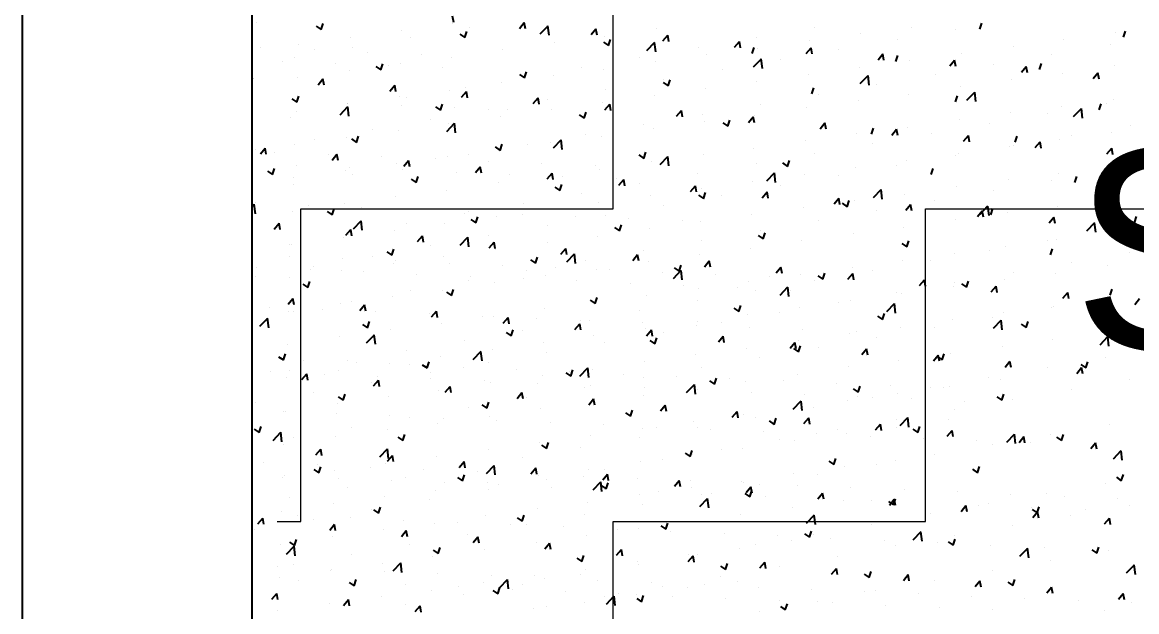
# Model space of a CAD drawing. Header units: millimetres. Extents: x 331487 to 517269, y 198509 to 399936.
# Drawn here: x 414920 to 416035, y 394887 to 395476 of the extents above; entities that cross this region are included whole.
import ezdxf

# ---------------------------------------------------------------- set-up
doc = ezdxf.new("R2010")
doc.units = ezdxf.units.MM
doc.header["$MEASUREMENT"] = 0
for name, color, linetype, lineweight in [('9th_Column', 2, 'Continuous', 25), ('9th_Hatch-4', 252, 'Continuous', 5), ('9th_Text', 7, 'Continuous', 5)]:
    doc.layers.add(name, color=color, linetype=linetype, lineweight=lineweight)
doc.layers.add('COLUMN', color=6, linetype='Continuous')
doc.styles.add('MtXpl_Swis721_Lt_BT', font='swissl.ttf')

msp = doc.modelspace()

# ---------------------------------------------------------------- linework, layer by layer
at = {"layer": '9th_Column'}
for p, q in [((414920.1, 398279), (414920.1, 392419)), ((415150.1, 392649), (415150.1, 398049))]:
    msp.add_line(p, q, dxfattribs=at)
at = {"layer": '9th_Hatch-4', "linetype": 'Continuous'}
for p, q in [((415511.2, 395289.6), (415511.2, 395602.1)), ((415198.7, 395289.6), (415511.2, 395289.6)), ((415198.7, 394977.1), (415198.7, 395289.6)), ((415823.7, 395289.6), (416136.2, 395289.6)), ((415823.7, 394977.1), (415823.7, 395289.6)), ((415175.1, 394977.1), (415198.7, 394977.1)), ((415511.2, 394977.1), (415823.7, 394977.1)), ((415511.2, 394664.6), (415511.2, 394977.1))]:
    msp.add_line(p, q, dxfattribs=at)
at = {"layer": 'COLUMN', "color": 2, "linetype": 'Continuous'}
for p, q in [((415351.7, 395475.8), (415350.5, 395482.1)), ((415154, 395475.8), (415154, 395475.8)), ((415214.1, 395472.3), (415219.1, 395468.9)), ((415219.1, 395468.9), (415221.1, 395474.9)), ((415299.7, 395468.2), (415299.7, 395468.2)), ((415350.2, 395474.6), (415350.2, 395474.6)), ((415367.1, 395470.8), (415367.1, 395470.8)), ((415417.4, 395470), (415422.2, 395475.8)), ((415423.4, 395469.5), (415422.2, 395475.8)), ((415438.2, 395464.5), (415446, 395472.6)), ((415447, 395463.1), (415445.9, 395472.6)), ((415489.1, 395463.8), (415494, 395469.5)), ((415495.1, 395463.2), (415494, 395469.5)), ((415554.7, 395469.8), (415554.7, 395469.8)), ((415712.9, 395471.2), (415712.9, 395471.2)), ((415809.2, 395470.9), (415809.2, 395470.9)), ((415853.5, 395469.3), (415853.5, 395469.3)), ((415878, 395469.1), (415880, 395475.2)), ((415248.4, 395461.2), (415248.4, 395461.2)), ((415308.8, 395460.8), (415308.8, 395460.8)), ((415357.9, 395464.3), (415362.8, 395460.9)), ((415362.8, 395460.9), (415364.9, 395466.9)), ((415502.8, 395462.3), (415502.8, 395462.3)), ((415506.5, 395452.9), (415508.6, 395458.9)), ((415560.9, 395457.5), (415565.7, 395463.2)), ((415566.8, 395457), (415565.7, 395463.2)), ((415632.6, 395451.2), (415637.4, 395457)), ((415638.6, 395450.7), (415637.4, 395457)), ((415654.6, 395461.2), (415654.6, 395461.2)), ((415707.3, 395457.4), (415707.3, 395457.4)), ((415758.7, 395464.5), (415758.7, 395464.5)), ((415795.2, 395459.3), (415795.2, 395459.3)), ((415961.7, 395458.5), (415961.7, 395458.5)), ((416013.7, 395466), (416013.7, 395466)), ((416021.7, 395461.1), (416023.7, 395467.2)), ((415158.9, 395450.6), (415158.9, 395450.6)), ((415196.4, 395453.7), (415196.4, 395453.7)), ((415212.3, 395448.4), (415212.3, 395448.4)), ((415250.5, 395450.8), (415250.5, 395450.8)), ((415265.7, 395446.1), (415265.7, 395446.1)), ((415400.9, 395448.8), (415400.9, 395448.8)), ((415452.3, 395455.9), (415452.3, 395455.9)), ((415501.6, 395456.2), (415506.5, 395452.9)), ((415544.9, 395448), (415552.7, 395456.1)), ((415553.7, 395446.5), (415552.6, 395456)), ((415596.3, 395451.2), (415596.3, 395451.2)), ((415650.3, 395444.9), (415652.3, 395450.9)), ((415655.4, 395449.9), (415655.4, 395449.9)), ((415704.3, 395444.9), (415709.1, 395450.7)), ((415710.3, 395444.4), (415709.1, 395450.7)), ((415736.9, 395449.3), (415736.9, 395449.3)), ((415911.2, 395452.1), (415911.2, 395452.1)), ((416008.3, 395454.3), (416008.3, 395454.3)), ((415180, 395437.2), (415180, 395437.2)), ((415192.2, 395440.8), (415192.2, 395440.8)), ((415233.4, 395434.9), (415233.4, 395434.9)), ((415278.8, 395428.6), (415280.8, 395434.7)), ((415298.5, 395434.9), (415298.5, 395434.9)), ((415319.1, 395443.9), (415319.1, 395443.9)), ((415349, 395441.3), (415349, 395441.3)), ((415537.9, 395441.2), (415537.9, 395441.2)), ((415553.5, 395436.5), (415553.5, 395436.5)), ((415604.9, 395443.5), (415604.9, 395443.5)), ((415651.6, 395431.4), (415659.4, 395439.5)), ((415660.4, 395430), (415659.3, 395439.5)), ((415678.5, 395439.3), (415678.5, 395439.3)), ((415776.1, 395438.7), (415780.9, 395444.4)), ((415782, 395438.1), (415780.9, 395444.4)), ((415794, 395436.9), (415796, 395442.9)), ((415808, 395437.6), (415808, 395437.6)), ((415847.8, 395432.4), (415852.6, 395438.1)), ((415853.8, 395431.9), (415852.6, 395438.1)), ((415859.9, 395445.1), (415859.9, 395445.1)), ((415891.7, 395434.3), (415891.7, 395434.3)), ((415937.7, 395428.9), (415939.7, 395434.9)), ((415950, 395444.3), (415950, 395444.3)), ((415247.1, 395427.9), (415247.1, 395427.9)), ((415273.8, 395432), (415278.8, 395428.6)), ((415286.8, 395432.7), (415286.8, 395432.7)), ((415340.2, 395430.4), (415340.2, 395430.4)), ((415417.5, 395424), (415422.5, 395420.6)), ((415422.5, 395420.6), (415424.5, 395426.7)), ((415479.6, 395431.2), (415479.6, 395431.2)), ((415501.6, 395429), (415501.6, 395429)), ((415620.2, 395429.2), (415620.2, 395429.2)), ((415706.1, 395424.1), (415706.1, 395424.1)), ((415757.4, 395431.2), (415757.4, 395431.2)), ((415833.4, 395424.3), (415833.4, 395424.3)), ((415919.5, 395426.1), (415924.3, 395431.9)), ((415925.5, 395425.6), (415924.3, 395431.9)), ((415960.5, 395425.2), (415960.5, 395425.2)), ((415991.2, 395419.8), (415996, 395425.6)), ((415997.2, 395419.3), (415996, 395425.6)), ((416012.5, 395432.7), (416012.5, 395432.7)), ((415150.4, 395419.4), (415150.1, 395420.7)), ((415195.2, 395420.4), (415195.2, 395420.4)), ((415216.1, 395413.6), (415220.9, 395419.4)), ((415222.1, 395413.1), (415220.9, 395419.4)), ((415287.8, 395407.4), (415292.7, 395413.1)), ((415293.8, 395406.8), (415292.7, 395413.1)), ((415399.7, 395415.5), (415399.7, 395415.5)), ((415421.3, 395421.2), (415421.3, 395421.2)), ((415451.1, 395422.6), (415451.1, 395422.6)), ((415561.3, 395416), (415566.2, 395412.6)), ((415561.9, 395419.2), (415561.9, 395419.2)), ((415566.2, 395412.6), (415568.3, 395418.7)), ((415654.2, 395416.6), (415654.2, 395416.6)), ((415758.4, 395414.9), (415766.2, 395423)), ((415767.2, 395413.4), (415766.1, 395422.9)), ((415775, 395414.3), (415775, 395414.3)), ((415910, 395418.8), (415910, 395418.8)), ((415194.8, 395396.4), (415196.8, 395402.4)), ((415297.3, 395401.6), (415297.3, 395401.6)), ((415304.7, 395401.1), (415304.7, 395401.1)), ((415347.8, 395408), (415347.8, 395408)), ((415359.6, 395401.1), (415364.4, 395406.8)), ((415363, 395411.2), (415363, 395411.2)), ((415365.5, 395400.6), (415364.4, 395406.8)), ((415503.6, 395409.2), (415503.6, 395409.2)), ((415552.3, 395403.2), (415552.3, 395403.2)), ((415603.6, 395410.2), (415603.6, 395410.2)), ((415709.9, 395404.6), (415712, 395410.7)), ((415716.7, 395404.3), (415716.7, 395404.3)), ((415806.7, 395404.3), (415806.7, 395404.3)), ((415853.7, 395396.6), (415855.7, 395402.7)), ((415858.7, 395411.8), (415858.7, 395411.8)), ((415865.1, 395398.3), (415872.9, 395406.4)), ((415873.9, 395396.9), (415872.8, 395406.3)), ((415189.8, 395399.7), (415194.8, 395396.4)), ((415192.4, 395397.5), (415192.4, 395397.5)), ((415238, 395383.7), (415245.8, 395391.8)), ((415246.8, 395382.2), (415245.7, 395391.7)), ((415245.8, 395395.3), (415245.8, 395395.3)), ((415245.9, 395394.6), (415245.9, 395394.6)), ((415246.3, 395391.1), (415246.3, 395391.1)), ((415299.2, 395393), (415299.2, 395393)), ((415333.5, 395391.7), (415338.5, 395388.4)), ((415338.5, 395388.4), (415340.5, 395394.4)), ((415352.6, 395390.8), (415352.6, 395390.8)), ((415431.3, 395394.8), (415436.1, 395400.6)), ((415437.3, 395394.3), (415436.1, 395400.6)), ((415445.3, 395399.2), (415445.3, 395399.2)), ((415500.4, 395395.7), (415500.4, 395395.7)), ((415503, 395388.5), (415507.8, 395394.3)), ((415509, 395388), (415507.8, 395394.3)), ((415658.4, 395394.2), (415658.4, 395394.2)), ((415704.9, 395390.8), (415704.9, 395390.8)), ((415756.2, 395397.9), (415756.2, 395397.9)), ((415959.3, 395391.9), (415959.3, 395391.9)), ((415971.8, 395381.8), (415979.6, 395389.9)), ((415980.6, 395380.3), (415979.5, 395389.8)), ((415997.4, 395388.6), (415999.4, 395394.6)), ((416004.2, 395394.6), (416004.2, 395394.6)), ((416011.3, 395399.4), (416011.3, 395399.4)), ((415188, 395381.1), (415188, 395381.1)), ((415194, 395387.1), (415194, 395387.1)), ((415328.6, 395379.2), (415328.6, 395379.2)), ((415386.9, 395389.2), (415386.9, 395389.2)), ((415398.5, 395382.3), (415398.5, 395382.3)), ((415405.9, 395388.5), (415405.9, 395388.5)), ((415449.9, 395389.3), (415449.9, 395389.3)), ((415477.2, 395383.7), (415482.2, 395380.4)), ((415482.2, 395380.4), (415484.2, 395386.4)), ((415574.7, 395382.3), (415579.6, 395388)), ((415580.7, 395381.7), (415579.6, 395388)), ((415600.1, 395384.2), (415600.1, 395384.2)), ((415646.5, 395376), (415651.3, 395381.7)), ((415652.4, 395375.5), (415651.3, 395381.7)), ((415652.9, 395383.3), (415652.9, 395383.3)), ((415908.8, 395385.5), (415908.8, 395385.5)), ((415945.9, 395384.6), (415945.9, 395384.6)), ((415270.3, 395369.2), (415270.3, 395369.2)), ((415296.1, 395368.4), (415296.1, 395368.4)), ((415344.7, 395367.1), (415352.5, 395375.2)), ((415346.6, 395374.8), (415346.6, 395374.8)), ((415353.5, 395365.6), (415352.4, 395375.1)), ((415541.8, 395374.2), (415541.8, 395374.2)), ((415551.1, 395369.9), (415551.1, 395369.9)), ((415602.4, 395376.9), (415602.4, 395376.9)), ((415621, 395375.7), (415625.9, 395372.4)), ((415625.9, 395372.4), (415627.9, 395378.4)), ((415718.2, 395369.7), (415723, 395375.5)), ((415724.2, 395369.2), (415723, 395375.5)), ((415769.6, 395364.4), (415771.7, 395370.4)), ((415789.9, 395363.4), (415794.7, 395369.2)), ((415795.9, 395362.9), (415794.7, 395369.2)), ((415805.5, 395371), (415805.5, 395371)), ((415857.5, 395378.5), (415857.5, 395378.5)), ((415887.6, 395374.6), (415887.6, 395374.6)), ((416028.2, 395372.7), (416028.2, 395372.7)), ((415212, 395359.2), (415212, 395359.2)), ((415244.7, 395361.3), (415244.7, 395361.3)), ((415249.5, 395359.5), (415254.5, 395356.1)), ((415254.5, 395356.1), (415256.5, 395362.2)), ((415451.5, 395350.6), (415459.2, 395358.7)), ((415460.3, 395349.1), (415459.2, 395358.6)), ((415483.5, 395364.2), (415483.5, 395364.2)), ((415499.1, 395362.4), (415499.1, 395362.4)), ((415703.7, 395357.6), (415703.7, 395357.6)), ((415755, 395364.6), (415755, 395364.6)), ((415829.2, 395364.6), (415829.2, 395364.6)), ((415861.7, 395357.2), (415866.5, 395362.9)), ((415867.6, 395356.6), (415866.5, 395362.9)), ((415913.3, 395356.3), (415915.4, 395362.4)), ((415933.4, 395350.9), (415938.2, 395356.6)), ((415939.4, 395350.4), (415938.2, 395356.6)), ((415958.1, 395358.6), (415958.1, 395358.6)), ((415969.8, 395362.7), (415969.8, 395362.7)), ((416010, 395366.1), (416010, 395366.1)), ((415153.7, 395349.2), (415153.7, 395349.2)), ((415158.3, 395344.7), (415163.1, 395350.4)), ((415164.2, 395344.2), (415163.1, 395350.4)), ((415172.9, 395346.4), (415172.9, 395346.4)), ((415192.8, 395353.8), (415192.8, 395353.8)), ((415393.2, 395351.5), (415398.2, 395348.1)), ((415397.3, 395349), (415397.3, 395349)), ((415398.2, 395348.1), (415400.2, 395354.2)), ((415425.1, 395354.2), (415425.1, 395354.2)), ((415448.6, 395356), (415448.6, 395356)), ((415541.9, 395340.1), (415543.9, 395346.2)), ((415651.7, 395350.1), (415651.7, 395350.1)), ((415770.9, 395354.6), (415770.9, 395354.6)), ((415856.2, 395345.2), (415856.2, 395345.2)), ((415907.6, 395352.2), (415907.6, 395352.2)), ((415911.5, 395352.7), (415911.5, 395352.7)), ((416005.1, 395344.6), (416009.9, 395350.4)), ((416011.1, 395344.1), (416009.9, 395350.4)), ((415226.3, 395344.2), (415226.3, 395344.2)), ((415230, 395338.4), (415234.8, 395344.2)), ((415236, 395337.9), (415234.8, 395344.2)), ((415279.7, 395341.9), (415279.7, 395341.9)), ((415294.8, 395335.1), (415294.8, 395335.1)), ((415301.7, 395332.2), (415306.5, 395337.9)), ((415307.7, 395331.6), (415306.5, 395337.9)), ((415308.5, 395334.2), (415308.5, 395334.2)), ((415333.1, 395339.7), (415333.1, 395339.7)), ((415345.4, 395341.5), (415345.4, 395341.5)), ((415366.8, 395344.2), (415366.8, 395344.2)), ((415386.5, 395337.4), (415386.5, 395337.4)), ((415439.8, 395335.2), (415439.8, 395335.2)), ((415536.9, 395343.5), (415541.9, 395340.1)), ((415549.9, 395336.6), (415549.9, 395336.6)), ((415558.2, 395334), (415566, 395342.1)), ((415567, 395332.5), (415565.9, 395342)), ((415601.2, 395343.7), (415601.2, 395343.7)), ((415654.3, 395334.6), (415654.3, 395334.6)), ((415680.6, 395335.5), (415685.6, 395332.1)), ((415685.6, 395332.1), (415687.6, 395338.1)), ((415712.6, 395344.6), (415712.6, 395344.6)), ((415804.3, 395337.7), (415804.3, 395337.7)), ((415853.2, 395342.7), (415853.2, 395342.7)), ((415165.5, 395327.2), (415170.5, 395323.9)), ((415170.4, 395323.9), (415172.5, 395329.9)), ((415194, 395333), (415194, 395333)), ((415243.5, 395328), (415243.5, 395328)), ((415247.4, 395330.8), (415247.4, 395330.8)), ((415250.2, 395324.2), (415250.2, 395324.2)), ((415300.8, 395328.5), (415300.8, 395328.5)), ((415354.2, 395326.3), (415354.2, 395326.3)), ((415373.4, 395325.9), (415378.3, 395331.6)), ((415379.4, 395325.3), (415378.3, 395331.6)), ((415407.6, 395324), (415407.6, 395324)), ((415445.2, 395319.6), (415450, 395325.3)), ((415451.1, 395319.1), (415450, 395325.3)), ((415493.2, 395332.9), (415493.2, 395332.9)), ((415497.9, 395329.1), (415497.9, 395329.1)), ((415596, 395324.6), (415596, 395324.6)), ((415664.9, 395317.5), (415672.7, 395325.6)), ((415673.7, 395316), (415672.6, 395325.5)), ((415702.4, 395324.3), (415702.4, 395324.3)), ((415753.8, 395331.3), (415753.8, 395331.3)), ((415794.9, 395332.6), (415794.9, 395332.6)), ((415829.3, 395324.1), (415831.4, 395330.1)), ((415956.9, 395325.4), (415956.9, 395325.4)), ((416008, 395327.7), (416008, 395327.7)), ((416008.8, 395332.9), (416008.8, 395332.9)), ((415191.6, 395320.5), (415191.6, 395320.5)), ((415191.9, 395314.2), (415191.9, 395314.2)), ((415309.2, 395319.2), (415314.2, 395315.9)), ((415314.2, 395315.9), (415316.2, 395321.9)), ((415396.1, 395315.7), (415396.1, 395315.7)), ((415447.4, 395322.7), (415447.4, 395322.7)), ((415457.9, 395307.9), (415459.9, 395313.9)), ((415460.9, 395321.7), (415460.9, 395321.7)), ((415514.3, 395319.5), (415514.3, 395319.5)), ((415516.9, 395313.3), (415521.7, 395319.1)), ((415522.9, 395312.8), (415521.7, 395319.1)), ((415537.6, 395314.6), (415537.6, 395314.6)), ((415588.6, 395307.1), (415593.4, 395312.8)), ((415594.6, 395306.5), (415593.4, 395312.8)), ((415650.5, 395316.8), (415650.5, 395316.8)), ((415678.2, 395312.6), (415678.2, 395312.6)), ((415736.6, 395322.6), (415736.6, 395322.6)), ((415855, 395311.9), (415855, 395311.9)), ((415906.4, 395319), (415906.4, 395319)), ((415949.7, 395317.7), (415949.7, 395317.7)), ((415973, 395316.1), (415975.1, 395322.1)), ((415293.6, 395301.8), (415293.6, 395301.8)), ((415344.1, 395308.2), (415344.1, 395308.2)), ((415452.9, 395311.2), (415457.9, 395307.9)), ((415479.3, 395304.5), (415479.3, 395304.5)), ((415548.7, 395303.3), (415548.7, 395303.3)), ((415596.6, 395303.2), (415601.6, 395299.9)), ((415600, 395310.4), (415600, 395310.4)), ((415601.6, 395299.8), (415603.6, 395305.9)), ((415619.9, 395302.6), (415619.9, 395302.6)), ((415660.3, 395300.8), (415665.2, 395306.5)), ((415666.3, 395300.2), (415665.2, 395306.5)), ((415771.6, 395300.9), (415779.4, 395309)), ((415780.4, 395299.4), (415779.3, 395308.9)), ((415803.1, 395304.4), (415803.1, 395304.4)), ((415891.4, 395307.7), (415891.4, 395307.7)), ((415150.1, 395292.1), (415152.3, 395294.4)), ((415153.3, 395284.8), (415152.2, 395294.3)), ((415153, 395295.6), (415153, 395295.6)), ((415206.4, 395293.4), (415206.4, 395293.4)), ((415230.1, 395283.6), (415232.2, 395289.7)), ((415242.3, 395294.7), (415242.3, 395294.7)), ((415259.8, 395291.1), (415259.8, 395291.1)), ((415421, 395294.5), (415421, 395294.5)), ((415446.2, 395289.4), (415446.2, 395289.4)), ((415496.7, 395295.8), (415496.7, 395295.8)), ((415561.6, 395292.6), (415561.6, 395292.6)), ((415701.2, 395291), (415701.2, 395291)), ((415732.1, 395294.5), (415736.9, 395300.2)), ((415738, 395294), (415736.9, 395300.2)), ((415740.3, 395295.2), (415745.3, 395291.8)), ((415745.3, 395291.8), (415747.3, 395297.9)), ((415752.6, 395298), (415752.6, 395298)), ((415803.8, 395288.2), (415808.6, 395294)), ((415809.8, 395287.7), (415808.6, 395294)), ((415833.1, 395297.6), (415833.1, 395297.6)), ((415878.3, 395284.4), (415886.1, 395292.5)), ((415887.2, 395282.9), (415886.1, 395292.4)), ((415889, 395283.8), (415891, 395289.9)), ((415955.7, 395292.1), (415955.7, 395292.1)), ((416007.6, 395299.6), (416007.6, 395299.6)), ((415190.3, 395287.2), (415190.3, 395287.2)), ((415225.2, 395287), (415230.1, 395283.6)), ((415313.2, 395288.9), (415313.2, 395288.9)), ((415362.7, 395284.5), (415362.7, 395284.5)), ((415366.6, 395286.6), (415366.6, 395286.6)), ((415368.9, 395279), (415373.9, 395275.6)), ((415373.9, 395275.6), (415375.9, 395281.6)), ((415394.9, 395282.4), (415394.9, 395282.4)), ((415420, 395284.3), (415420, 395284.3)), ((415473.3, 395282.1), (415473.3, 395282.1)), ((415503.3, 395282.6), (415503.3, 395282.6)), ((415526.7, 395279.8), (415526.7, 395279.8)), ((415649.3, 395283.5), (415649.3, 395283.5)), ((415774.7, 395287.6), (415774.7, 395287.6)), ((415853.8, 395278.6), (415853.8, 395278.6)), ((415875.5, 395281.9), (415880.3, 395287.7)), ((415881.5, 395281.4), (415880.3, 395287.7)), ((415905.2, 395285.7), (415905.2, 395285.7)), ((415947.3, 395275.7), (415952.1, 395281.4)), ((415953.2, 395275.1), (415952.1, 395281.4)), ((416032.7, 395275.8), (416034.8, 395281.9)), ((415172.1, 395269.5), (415177, 395275.2)), ((415178.1, 395269), (415177, 395275.2)), ((415243.9, 395263.2), (415248.7, 395269)), ((415249.8, 395262.7), (415248.7, 395268.9)), ((415251.3, 395269.7), (415259.1, 395277.8)), ((415260.1, 395268.2), (415259, 395277.7)), ((415292.4, 395268.5), (415292.4, 395268.5)), ((415304.4, 395274.5), (415304.4, 395274.5)), ((415342.9, 395274.9), (415342.9, 395274.9)), ((415445, 395272.6), (415445, 395272.6)), ((415512.6, 395271), (415517.6, 395267.6)), ((415517.6, 395267.6), (415519.6, 395273.6)), ((415547.4, 395270), (415547.4, 395270)), ((415580.1, 395277.6), (415580.1, 395277.6)), ((415598.8, 395277.1), (415598.8, 395277.1)), ((415658.1, 395267.6), (415658.1, 395267.6)), ((415716.4, 395277.6), (415716.4, 395277.6)), ((415801.9, 395271.1), (415801.9, 395271.1)), ((415985.1, 395267.8), (415992.9, 395275.9)), ((415993.9, 395266.3), (415992.8, 395275.8)), ((416003.9, 395268), (416003.9, 395268)), ((416019, 395269.4), (416023.8, 395275.1)), ((416025, 395268.9), (416023.8, 395275.1)), ((415241.1, 395261.4), (415241.1, 395261.4)), ((415246, 395264.5), (415246, 395264.5)), ((415315.6, 395256.9), (415320.4, 395262.7)), ((415321.6, 395256.4), (415320.4, 395262.7)), ((415358, 395253.2), (415365.8, 395261.3)), ((415366.8, 395251.7), (415365.7, 395261.2)), ((415386.6, 395262.6), (415386.6, 395262.6)), ((415387.3, 395250.7), (415392.1, 395256.4)), ((415393.3, 395250.1), (415392.1, 395256.4)), ((415445, 395256.1), (415445, 395256.1)), ((415495.5, 395262.5), (415495.5, 395262.5)), ((415599.8, 395257.6), (415599.8, 395257.6)), ((415656.3, 395262.9), (415661.3, 395259.6)), ((415661.3, 395259.6), (415663.3, 395265.6)), ((415700, 395257.7), (415700, 395257.7)), ((415751.4, 395264.7), (415751.4, 395264.7)), ((415805, 395251.6), (415807, 395257.6)), ((415945.6, 395258), (415945.6, 395258)), ((415954.4, 395258.8), (415954.4, 395258.8)), ((416006.4, 395266.3), (416006.4, 395266.3)), ((415187.7, 395254.5), (415187.7, 395254.5)), ((415189.1, 395253.9), (415189.1, 395253.9)), ((415284.9, 395246.7), (415289.8, 395243.4)), ((415289.8, 395243.4), (415291.9, 395249.4)), ((415328.3, 395252.6), (415328.3, 395252.6)), ((415393.6, 395249.1), (415393.6, 395249.1)), ((415459, 395244.4), (415463.9, 395250.1)), ((415465, 395243.9), (415463.9, 395250.1)), ((415541.5, 395247.6), (415541.5, 395247.6)), ((415648.1, 395250.2), (415648.1, 395250.2)), ((415800, 395254.9), (415805, 395251.6)), ((415852.6, 395245.3), (415852.6, 395245.3)), ((415887.3, 395248), (415887.3, 395248)), ((415903.9, 395252.4), (415903.9, 395252.4)), ((415948.7, 395243.6), (415950.7, 395249.6)), ((416027.9, 395246.1), (416027.9, 395246.1)), ((415187, 395242.3), (415187, 395242.3)), ((415240.3, 395240), (415240.3, 395240)), ((415270, 395242.5), (415270, 395242.5)), ((415291.2, 395235.2), (415291.2, 395235.2)), ((415293.7, 395237.8), (415293.7, 395237.8)), ((415341.7, 395241.6), (415341.7, 395241.6)), ((415347.1, 395235.5), (415347.1, 395235.5)), ((415428.6, 395238.7), (415433.5, 395235.3)), ((415433.5, 395235.3), (415435.6, 395241.4)), ((415464.7, 395236.6), (415472.5, 395244.7)), ((415473.5, 395235.1), (415472.4, 395244.6)), ((415483.2, 395237.6), (415483.2, 395237.6)), ((415530.8, 395238.1), (415535.6, 395243.9)), ((415536.7, 395237.6), (415535.6, 395243.8)), ((415546.2, 395236.7), (415546.2, 395236.7)), ((415597.6, 395243.8), (415597.6, 395243.8)), ((415602.5, 395231.8), (415607.3, 395237.6)), ((415608.5, 395231.3), (415607.3, 395237.6)), ((415800.7, 395237.8), (415800.7, 395237.8)), ((415828.9, 395238), (415828.9, 395238)), ((415969.5, 395236), (415969.5, 395236)), ((415153.4, 395222.5), (415153.4, 395222.5)), ((415154.7, 395231.1), (415154.7, 395231.1)), ((415208, 395228.8), (415208, 395228.8)), ((415211.7, 395232.5), (415211.7, 395232.5)), ((415239.9, 395228.2), (415239.9, 395228.2)), ((415261.4, 395226.6), (415261.4, 395226.6)), ((415314.8, 395224.3), (415314.8, 395224.3)), ((415400.5, 395233.2), (415400.5, 395233.2)), ((415424.8, 395227.6), (415424.8, 395227.6)), ((415443.8, 395222.8), (415443.8, 395222.8)), ((415453.9, 395231), (415453.9, 395231)), ((415494.3, 395229.2), (415494.3, 395229.2)), ((415507.2, 395228.7), (415507.2, 395228.7)), ((415560.6, 395226.5), (415560.6, 395226.5)), ((415571.4, 395220), (415579.2, 395228.2)), ((415572.3, 395230.7), (415577.3, 395227.3)), ((415577.3, 395227.3), (415579.3, 395233.4)), ((415580.2, 395218.6), (415579.1, 395228.1)), ((415614, 395224.2), (415614, 395224.2)), ((415674.2, 395225.6), (415679, 395231.3)), ((415680.2, 395225), (415679, 395231.3)), ((415698.8, 395224.4), (415698.8, 395224.4)), ((415716, 395222.7), (415721, 395219.3)), ((415721, 395219.3), (415723, 395225.4)), ((415746, 395219.3), (415750.8, 395225)), ((415750.1, 395231.4), (415750.1, 395231.4)), ((415751.9, 395218.8), (415750.8, 395225)), ((415770.6, 395228), (415770.6, 395228)), ((415911.2, 395226), (415911.2, 395226)), ((415953.2, 395225.5), (415953.2, 395225.5)), ((416005.2, 395233), (416005.2, 395233)), ((415187.9, 395220.7), (415187.9, 395220.7)), ((415200.8, 395214.5), (415205.8, 395211.1)), ((415205.8, 395211.1), (415207.8, 395217.1)), ((415366.5, 395217.6), (415366.5, 395217.6)), ((415368.2, 395222.1), (415368.2, 395222.1)), ((415392.4, 395215.8), (415392.4, 395215.8)), ((415421.6, 395219.8), (415421.6, 395219.8)), ((415474.9, 395217.6), (415474.9, 395217.6)), ((415528.3, 395215.3), (415528.3, 395215.3)), ((415581.7, 395213), (415581.7, 395213)), ((415646.9, 395216.9), (415646.9, 395216.9)), ((415667.4, 395222), (415667.4, 395222)), ((415678.2, 395203.5), (415685.9, 395211.6)), ((415687, 395202), (415685.9, 395211.5)), ((415712.3, 395218), (415712.3, 395218)), ((415817.7, 395213), (415822.5, 395218.8)), ((415823.7, 395212.5), (415822.5, 395218.7)), ((415851.4, 395212), (415851.4, 395212)), ((415852.9, 395216), (415852.9, 395216)), ((415859.7, 395214.7), (415864.7, 395211.3)), ((415864.7, 395211.3), (415866.7, 395217.4)), ((415889.4, 395206.7), (415894.2, 395212.5)), ((415895.4, 395206.2), (415894.2, 395212.5)), ((415902.7, 395219.1), (415902.7, 395219.1)), ((415290, 395201.9), (415290, 395201.9)), ((415308.2, 395207.6), (415308.2, 395207.6)), ((415340.5, 395208.3), (415340.5, 395208.3)), ((415344.6, 395206.4), (415349.5, 395203.1)), ((415349.5, 395203.1), (415351.5, 395209.1)), ((415493.2, 395195.1), (415495.3, 395201.1)), ((415545, 395203.5), (415545, 395203.5)), ((415596.4, 395210.5), (415596.4, 395210.5)), ((415635.1, 395210.8), (415635.1, 395210.8)), ((415654, 395208), (415654, 395208)), ((415688.5, 395208.5), (415688.5, 395208.5)), ((415794.6, 395206), (415794.6, 395206)), ((415799.4, 395204.6), (415799.4, 395204.6)), ((415961.1, 395200.5), (415965.9, 395206.2)), ((415967.1, 395199.9), (415965.9, 395206.2)), ((416007.7, 395201.1), (416007.7, 395201.1)), ((416008.4, 395203.3), (416010.4, 395209.4)), ((415167.1, 395191.4), (415167.1, 395191.4)), ((415186, 395194.3), (415190.8, 395200)), ((415192, 395193.7), (415190.8, 395200)), ((415220.4, 395189.2), (415220.4, 395189.2)), ((415238.6, 395194.9), (415238.6, 395194.9)), ((415249.9, 395197.5), (415249.9, 395197.5)), ((415257.7, 395188), (415262.6, 395193.7)), ((415263.7, 395187.5), (415262.6, 395193.7)), ((415442.6, 395189.6), (415442.6, 395189.6)), ((415488.3, 395198.4), (415493.2, 395195.1)), ((415493.1, 395196), (415493.1, 395196)), ((415595.7, 395197.9), (415595.7, 395197.9)), ((415632, 395190.4), (415637, 395187.1)), ((415636.9, 395187.1), (415639, 395193.1)), ((415697.6, 395191.1), (415697.6, 395191.1)), ((415736.3, 395196), (415736.3, 395196)), ((415748.9, 395198.1), (415748.9, 395198.1)), ((415784.9, 395186.9), (415792.7, 395195.1)), ((415793.7, 395185.5), (415792.6, 395195)), ((415949.4, 395191), (415949.4, 395191)), ((415952, 395192.2), (415952, 395192.2)), ((416004, 395199.7), (416004, 395199.7)), ((416032.9, 395194.2), (416037.7, 395199.9)), ((415157.8, 395172.3), (415165.6, 395180.4)), ((415166.6, 395170.8), (415165.5, 395180.3)), ((415186.7, 395187.4), (415186.7, 395187.4)), ((415191.6, 395187.5), (415191.6, 395187.5)), ((415273.8, 395186.9), (415273.8, 395186.9)), ((415327.2, 395184.7), (415327.2, 395184.7)), ((415329.5, 395181.7), (415334.3, 395187.5)), ((415335.4, 395181.2), (415334.3, 395187.5)), ((415380.6, 395182.4), (415380.6, 395182.4)), ((415391.2, 395182.5), (415391.2, 395182.5)), ((415401.2, 395175.4), (415406, 395181.2)), ((415407.2, 395174.9), (415406, 395181.2)), ((415434, 395180.2), (415434, 395180.2)), ((415479, 395177.9), (415479, 395177.9)), ((415487.4, 395177.9), (415487.4, 395177.9)), ((415537.3, 395187.9), (415537.3, 395187.9)), ((415645.6, 395183.6), (415645.6, 395183.6)), ((415677.9, 395186), (415677.9, 395186)), ((415775.7, 395182.4), (415780.7, 395179.1)), ((415780.7, 395179.1), (415782.7, 395185.1)), ((415850.2, 395178.8), (415850.2, 395178.8)), ((415891.1, 395181), (415891.1, 395181)), ((415891.6, 395170.4), (415899.4, 395178.5)), ((415900.4, 395168.9), (415899.3, 395178.4)), ((415901.5, 395185.8), (415901.5, 395185.8)), ((415260.5, 395174.2), (415265.5, 395170.8)), ((415265.5, 395170.8), (415267.5, 395176.9)), ((415288.8, 395168.6), (415288.8, 395168.6)), ((415339.3, 395175), (415339.3, 395175)), ((415409.2, 395162.8), (415411.2, 395168.9)), ((415420.7, 395167.9), (415420.7, 395167.9)), ((415472.9, 395169.2), (415477.7, 395174.9)), ((415478.9, 395168.6), (415477.7, 395174.9)), ((415540.7, 395175.6), (415540.7, 395175.6)), ((415543.8, 395170.2), (415543.8, 395170.2)), ((415544.6, 395162.9), (415549.5, 395168.6)), ((415550.6, 395162.4), (415549.5, 395168.6)), ((415594.1, 395173.4), (415594.1, 395173.4)), ((415595.1, 395177.2), (415595.1, 395177.2)), ((415619.6, 395176), (415619.6, 395176)), ((415647.5, 395171.1), (415647.5, 395171.1)), ((415700.9, 395168.9), (415700.9, 395168.9)), ((415798.2, 395171.3), (415798.2, 395171.3)), ((415832.8, 395171), (415832.8, 395171)), ((415919.4, 395174.4), (415924.4, 395171.1)), ((415924.4, 395171.1), (415926.4, 395177.1)), ((415237.4, 395161.6), (415237.4, 395161.6)), ((415264.5, 395155.7), (415272.3, 395163.9)), ((415273.3, 395154.3), (415272.2, 395163.8)), ((415362.4, 395157.9), (415362.4, 395157.9)), ((415404.2, 395166.2), (415409.2, 395162.8)), ((415441.3, 395156.3), (415441.3, 395156.3)), ((415491.9, 395162.7), (415491.9, 395162.7)), ((415503, 395156), (415503, 395156)), ((415548, 395158.2), (415552.9, 395154.8)), ((415552.9, 395154.8), (415555, 395160.9)), ((415561.3, 395166), (415561.3, 395166)), ((415616.4, 395156.6), (415621.2, 395162.4)), ((415622.3, 395156.1), (415621.2, 395162.3)), ((415688.1, 395150.3), (415692.9, 395156.1)), ((415694.1, 395149.8), (415692.9, 395156.1)), ((415696.4, 395157.8), (415696.4, 395157.8)), ((415747.7, 395164.9), (415747.7, 395164.9)), ((415754.3, 395166.6), (415754.3, 395166.6)), ((415774.5, 395161), (415774.5, 395161)), ((415950.8, 395158.9), (415950.8, 395158.9)), ((415998.3, 395153.8), (416006.1, 395162)), ((416007.1, 395152.4), (416006, 395161.9)), ((415181.5, 395138.6), (415183.5, 395144.6)), ((415185.5, 395154.1), (415185.5, 395154.1)), ((415304.1, 395147.9), (415304.1, 395147.9)), ((415371.2, 395139.2), (415379, 395147.3)), ((415380.1, 395137.7), (415378.9, 395147.2)), ((415390, 395149.2), (415390, 395149.2)), ((415444.7, 395146), (415444.7, 395146)), ((415644.4, 395150.3), (415644.4, 395150.3)), ((415691.7, 395150.2), (415696.6, 395146.8)), ((415696.6, 395146.8), (415698.7, 395152.9)), ((415716.1, 395151), (415716.1, 395151)), ((415759.8, 395144.1), (415764.6, 395149.8)), ((415765.8, 395143.5), (415764.6, 395149.8)), ((415840.4, 395138.8), (415842.4, 395144.8)), ((415848.9, 395145.5), (415848.9, 395145.5)), ((415900.3, 395152.5), (415900.3, 395152.5)), ((415176.5, 395141.9), (415181.5, 395138.6)), ((415201, 395138.1), (415201, 395138.1)), ((415245.8, 395137.9), (415245.8, 395137.9)), ((415254.3, 395135.8), (415254.3, 395135.8)), ((415287.5, 395135.3), (415287.5, 395135.3)), ((415307.7, 395133.6), (415307.7, 395133.6)), ((415320.2, 395133.9), (415325.2, 395130.6)), ((415325.2, 395130.6), (415327.2, 395136.6)), ((415338.1, 395141.7), (415338.1, 395141.7)), ((415386.4, 395135.9), (415386.4, 395135.9)), ((415542.6, 395136.9), (415542.6, 395136.9)), ((415593.9, 395143.9), (415593.9, 395143.9)), ((415657.8, 395141), (415657.8, 395141)), ((415797, 395138), (415797, 395138)), ((415831.6, 395137.8), (415836.4, 395143.5)), ((415835.4, 395142.2), (415840.4, 395138.8)), ((415837.5, 395137.3), (415836.4, 395143.5)), ((415903.3, 395131.5), (415908.1, 395137.3)), ((415909.3, 395131), (415908.1, 395137.2)), ((415979.1, 395134.1), (415984.1, 395130.8)), ((415984.1, 395130.8), (415986.1, 395136.8)), ((416003.6, 395141.4), (416003.6, 395141.4)), ((415168.7, 395126.9), (415168.7, 395126.9)), ((415187.4, 395127.9), (415187.4, 395127.9)), ((415199.9, 395119), (415204.7, 395124.8)), ((415205.9, 395118.5), (415204.7, 395124.8)), ((415222.1, 395124.6), (415222.1, 395124.6)), ((415236.2, 395128.3), (415236.2, 395128.3)), ((415275.4, 395122.4), (415275.4, 395122.4)), ((415328, 395125.9), (415328, 395125.9)), ((415361.1, 395131.3), (415361.1, 395131.3)), ((415414.5, 395129.1), (415414.5, 395129.1)), ((415440.1, 395123), (415440.1, 395123)), ((415463.9, 395125.9), (415468.9, 395122.6)), ((415467.9, 395126.8), (415467.9, 395126.8)), ((415468.9, 395122.6), (415470.9, 395128.6)), ((415478, 395122.6), (415485.8, 395130.8)), ((415486.8, 395121.2), (415485.7, 395130.7)), ((415490.6, 395129.4), (415490.6, 395129.4)), ((415521.3, 395124.5), (415521.3, 395124.5)), ((415574.6, 395122.3), (415574.6, 395122.3)), ((415599.5, 395131), (415599.5, 395131)), ((415695.2, 395124.5), (415695.2, 395124.5)), ((415746.5, 395131.6), (415746.5, 395131.6)), ((415945.3, 395131.4), (415945.3, 395131.4)), ((415975, 395125.2), (415979.8, 395131)), ((415981, 395124.7), (415979.8, 395131)), ((415184.3, 395120.8), (415184.3, 395120.8)), ((415269.7, 395115.9), (415269.7, 395115.9)), ((415271.6, 395112.8), (415276.4, 395118.5)), ((415277.6, 395112.2), (415276.4, 395118.5)), ((415328.8, 395120.1), (415328.8, 395120.1)), ((415343.3, 395106.5), (415348.2, 395112.2)), ((415349.3, 395106), (415348.2, 395112.2)), ((415382.2, 395117.9), (415382.2, 395117.9)), ((415388.8, 395115.9), (415388.8, 395115.9)), ((415435.6, 395115.6), (415435.6, 395115.6)), ((415489, 395113.4), (415489, 395113.4)), ((415541.2, 395121), (415541.2, 395121)), ((415542.3, 395111.1), (415542.3, 395111.1)), ((415584.7, 395106.1), (415592.5, 395114.2)), ((415593.5, 395104.6), (415592.4, 395114.1)), ((415607.6, 395117.9), (415612.6, 395114.6)), ((415612.6, 395114.6), (415614.6, 395120.6)), ((415628, 395120), (415628, 395120)), ((415643.2, 395117), (415643.2, 395117)), ((415681.4, 395117.8), (415681.4, 395117.8)), ((415734.8, 395115.5), (415734.8, 395115.5)), ((415756.3, 395106.5), (415758.4, 395112.6)), ((415788.2, 395113.3), (415788.2, 395113.3)), ((415828.6, 395111.4), (415828.6, 395111.4)), ((415841.6, 395111), (415841.6, 395111)), ((415847.7, 395112.2), (415847.7, 395112.2)), ((415887, 395121.4), (415887, 395121.4)), ((415899.1, 395119.2), (415899.1, 395119.2)), ((416027.6, 395119.4), (416027.6, 395119.4)), ((415211.4, 395105.9), (415211.4, 395105.9)), ((415236.2, 395101.7), (415241.2, 395098.3)), ((415241.2, 395098.3), (415243.2, 395104.4)), ((415286.3, 395102), (415286.3, 395102)), ((415336.8, 395108.4), (415336.8, 395108.4)), ((415415.1, 395100.2), (415419.9, 395106)), ((415421, 395099.7), (415419.9, 395106)), ((415424.5, 395100.9), (415424.5, 395100.9)), ((415482.9, 395111), (415482.9, 395111)), ((415541.4, 395103.6), (415541.4, 395103.6)), ((415592.7, 395110.6), (415592.7, 395110.6)), ((415595.7, 395108.9), (415595.7, 395108.9)), ((415649.1, 395106.6), (415649.1, 395106.6)), ((415702.5, 395104.3), (415702.5, 395104.3)), ((415751.4, 395109.9), (415756.3, 395106.5)), ((415755.9, 395102.1), (415755.9, 395102.1)), ((415770.3, 395101.3), (415770.3, 395101.3)), ((415795.8, 395104.7), (415795.8, 395104.7)), ((415895.1, 395101.9), (415900, 395098.5)), ((415900, 395098.5), (415902.1, 395104.6)), ((415969.2, 395109.4), (415969.2, 395109.4)), ((415153.1, 395095.9), (415153.1, 395095.9)), ((415235, 395095), (415235, 395095)), ((415366.2, 395090.9), (415366.2, 395090.9)), ((415379.9, 395093.7), (415384.9, 395090.3)), ((415384.9, 395090.3), (415386.9, 395096.4)), ((415438.9, 395089.7), (415438.9, 395089.7)), ((415486.8, 395093.9), (415491.6, 395099.7)), ((415489.4, 395096.1), (415489.4, 395096.1)), ((415492.8, 395093.4), (415491.6, 395099.7)), ((415558.5, 395087.7), (415563.3, 395093.4)), ((415564.5, 395087.1), (415563.3, 395093.4)), ((415691.4, 395089.5), (415699.2, 395097.7)), ((415693.9, 395091.2), (415693.9, 395091.2)), ((415700.2, 395088.1), (415699.1, 395097.6)), ((415712, 395091.3), (415712, 395091.3)), ((415745.3, 395098.3), (415745.3, 395098.3)), ((415809.3, 395099.8), (415809.3, 395099.8)), ((415852.6, 395089.4), (415852.6, 395089.4)), ((415862.6, 395097.6), (415862.6, 395097.6)), ((415910.9, 395099.4), (415910.9, 395099.4)), ((415181.1, 395087.2), (415181.1, 395087.2)), ((415183.1, 395087.5), (415183.1, 395087.5)), ((415234.5, 395085), (415234.5, 395085)), ((415287.8, 395082.7), (415287.8, 395082.7)), ((415307.9, 395080.9), (415307.9, 395080.9)), ((415341.2, 395080.5), (415341.2, 395080.5)), ((415387.6, 395082.6), (415387.6, 395082.6)), ((415394.6, 395078.2), (415394.6, 395078.2)), ((415523.6, 395085.7), (415528.6, 395082.3)), ((415528.6, 395082.3), (415530.6, 395088.3)), ((415630.2, 395081.4), (415635.1, 395087.1)), ((415636.2, 395080.9), (415635.1, 395087.1)), ((415642, 395083.7), (415642, 395083.7)), ((415653.7, 395081.3), (415653.7, 395081.3)), ((415667.3, 395077.7), (415672.3, 395074.3)), ((415672.3, 395074.3), (415674.3, 395080.3)), ((415702, 395075.1), (415706.8, 395080.9)), ((415707.9, 395074.6), (415706.8, 395080.9)), ((415794.3, 395079.4), (415794.3, 395079.4)), ((415798.1, 395073), (415805.9, 395081.1)), ((415806.9, 395071.5), (415805.8, 395081)), ((415846.5, 395078.9), (415846.5, 395078.9)), ((415152.2, 395069.4), (415157.2, 395066.1)), ((415157.1, 395066.1), (415159.2, 395072.1)), ((415171.1, 395058.3), (415178.8, 395066.4)), ((415249.6, 395070.9), (415249.6, 395070.9)), ((415285.1, 395068.7), (415285.1, 395068.7)), ((415335.6, 395075.2), (415335.6, 395075.2)), ((415448, 395076), (415448, 395076)), ((415501.4, 395073.7), (415501.4, 395073.7)), ((415540.1, 395070.3), (415540.1, 395070.3)), ((415554.7, 395071.5), (415554.7, 395071.5)), ((415591.5, 395077.3), (415591.5, 395077.3)), ((415595.4, 395071.3), (415595.4, 395071.3)), ((415608.1, 395069.2), (415608.1, 395069.2)), ((415661.5, 395066.9), (415661.5, 395066.9)), ((415736, 395069.4), (415736, 395069.4)), ((415773.7, 395068.8), (415778.5, 395074.6)), ((415779.7, 395068.3), (415778.5, 395074.6)), ((415794.6, 395071.4), (415794.6, 395071.4)), ((415811.1, 395069.6), (415816, 395066.3)), ((415816, 395066.3), (415818, 395072.3)), ((415845.4, 395062.6), (415850.2, 395068.3)), ((415851.4, 395062), (415850.2, 395068.3)), ((416007.4, 395074.4), (416007.4, 395074.4)), ((415179.9, 395056.9), (415178.8, 395066.4)), ((415191.3, 395060.9), (415191.3, 395060.9)), ((415233.8, 395061.7), (415233.8, 395061.7)), ((415295.9, 395061.4), (415300.9, 395058.1)), ((415300.9, 395058.1), (415302.9, 395064.1)), ((415437.7, 395056.4), (415437.7, 395056.4)), ((415444.6, 395050.1), (415446.6, 395056.1)), ((415488.2, 395062.8), (415488.2, 395062.8)), ((415537.1, 395061.3), (415537.1, 395061.3)), ((415677.6, 395059.4), (415677.6, 395059.4)), ((415692.7, 395058), (415692.7, 395058)), ((415714.9, 395064.7), (415714.9, 395064.7)), ((415744.1, 395065), (415744.1, 395065)), ((415768.3, 395062.4), (415768.3, 395062.4)), ((415821.7, 395060.2), (415821.7, 395060.2)), ((415875, 395057.9), (415875, 395057.9)), ((415904.9, 395056.4), (415912.7, 395064.5)), ((415913.7, 395055), (415912.6, 395064.5)), ((415917.2, 395056.3), (415922, 395062)), ((415923.1, 395055.8), (415922, 395062)), ((415928.4, 395055.7), (415928.4, 395055.7)), ((415949.1, 395064.4), (415949.1, 395064.4)), ((415954.8, 395061.6), (415959.7, 395058.3)), ((415959.7, 395058.3), (415961.8, 395064.3)), ((415988.9, 395050), (415993.7, 395055.8)), ((415994.9, 395049.5), (415993.7, 395055.8)), ((415181.8, 395054.2), (415181.8, 395054.2)), ((415213.8, 395043.8), (415218.6, 395049.6)), ((415219.7, 395043.3), (415218.6, 395049.6)), ((415277.8, 395041.8), (415285.6, 395049.9)), ((415286.6, 395040.3), (415285.5, 395049.8)), ((415386.4, 395049.4), (415386.4, 395049.4)), ((415439.6, 395053.4), (415444.6, 395050.1)), ((415478.7, 395051.3), (415478.7, 395051.3)), ((415583.3, 395045.4), (415588.3, 395042)), ((415588.3, 395042), (415590.3, 395048.1)), ((415619.3, 395049.4), (415619.3, 395049.4)), ((415640.8, 395050.5), (415640.8, 395050.5)), ((415832.5, 395044.4), (415832.5, 395044.4)), ((415890.8, 395054.4), (415890.8, 395054.4)), ((416011.6, 395039.9), (416019.4, 395048)), ((416020.4, 395038.4), (416019.3, 395047.9)), ((415161.6, 395036.1), (415161.6, 395036.1)), ((415215, 395033.9), (415215, 395033.9)), ((415283.9, 395035.5), (415283.9, 395035.5)), ((415285.5, 395037.5), (415290.3, 395043.3)), ((415291.5, 395037), (415290.3, 395043.3)), ((415334.4, 395041.9), (415334.4, 395041.9)), ((415357.2, 395031.3), (415362, 395037)), ((415363.2, 395030.7), (415362, 395037)), ((415384.5, 395025.2), (415392.3, 395033.3)), ((415393.3, 395023.8), (415392.2, 395033.3)), ((415420.4, 395041.3), (415420.4, 395041.3)), ((415538.9, 395037), (415538.9, 395037)), ((415561, 395039.3), (415561, 395039.3)), ((415590.3, 395044.1), (415590.3, 395044.1)), ((415727, 395037.4), (415732, 395034)), ((415732, 395034), (415734, 395040.1)), ((415774.2, 395034.4), (415774.2, 395034.4)), ((415793.4, 395038.1), (415793.4, 395038.1)), ((415182.7, 395022.7), (415182.7, 395022.7)), ((415211.9, 395029.2), (415216.8, 395025.8)), ((415216.8, 395025.8), (415218.9, 395031.8)), ((415232.6, 395028.4), (415232.6, 395028.4)), ((415268.4, 395031.6), (415268.4, 395031.6)), ((415321.7, 395029.4), (415321.7, 395029.4)), ((415360.5, 395017.8), (415362.6, 395023.8)), ((415362.1, 395031.3), (415362.1, 395031.3)), ((415375.1, 395027.1), (415375.1, 395027.1)), ((415428.5, 395024.9), (415428.5, 395024.9)), ((415428.9, 395025), (415433.8, 395030.7)), ((415434.9, 395024.5), (415433.8, 395030.7)), ((415436.5, 395023.1), (415436.5, 395023.1)), ((415481.9, 395022.6), (415481.9, 395022.6)), ((415487, 395029.5), (415487, 395029.5)), ((415500.7, 395018.7), (415505.5, 395024.5)), ((415502.7, 395029.3), (415502.7, 395029.3)), ((415506.6, 395018.2), (415505.5, 395024.5)), ((415691.5, 395024.7), (415691.5, 395024.7)), ((415715.8, 395024.4), (415715.8, 395024.4)), ((415742.8, 395031.7), (415742.8, 395031.7)), ((415870.7, 395029.4), (415875.7, 395026)), ((415875.7, 395026), (415877.7, 395032.1)), ((416019.4, 395018), (416021.5, 395024.1)), ((415180.6, 395020.9), (415180.6, 395020.9)), ((415236.1, 395020.5), (415236.1, 395020.5)), ((415245.5, 395011.2), (415245.5, 395011.2)), ((415289.4, 395018.2), (415289.4, 395018.2)), ((415303.8, 395021.3), (415303.8, 395021.3)), ((415342.8, 395015.9), (415342.8, 395015.9)), ((415355.6, 395021.2), (415360.6, 395017.8)), ((415385.1, 395016.1), (415385.1, 395016.1)), ((415396.2, 395013.7), (415396.2, 395013.7)), ((415444.4, 395019.3), (415444.4, 395019.3)), ((415449.6, 395011.4), (415449.6, 395011.4)), ((415491.2, 395008.7), (415499, 395016.8)), ((415500, 395007.2), (415498.9, 395016.7)), ((415499.3, 395013.1), (415504.3, 395009.8)), ((415504.3, 395009.8), (415506.3, 395015.8)), ((415535.3, 395020.4), (415535.3, 395020.4)), ((415572.4, 395012.4), (415577.2, 395018.2)), ((415578.4, 395011.9), (415577.2, 395018.2)), ((415588.7, 395018.1), (415588.7, 395018.1)), ((415589.1, 395010.8), (415589.1, 395010.8)), ((415639.6, 395017.2), (415639.6, 395017.2)), ((415642, 395015.8), (415642, 395015.8)), ((415644.1, 395006.2), (415648.9, 395011.9)), ((415650.1, 395005.6), (415648.9, 395011.9)), ((415657.5, 395014.4), (415657.5, 395014.4)), ((415695.4, 395013.6), (415695.4, 395013.6)), ((415748.8, 395011.3), (415748.8, 395011.3)), ((416003.3, 395014.8), (416003.3, 395014.8)), ((416014.5, 395021.4), (416019.4, 395018)), ((415187.1, 395001.2), (415187.1, 395001.2)), ((415282.7, 395002.2), (415282.7, 395002.2)), ((415333.2, 395008.6), (415333.2, 395008.6)), ((415386.1, 395009.3), (415386.1, 395009.3)), ((415503, 395009.2), (415503, 395009.2)), ((415537.7, 395003.7), (415537.7, 395003.7)), ((415556.4, 395006.9), (415556.4, 395006.9)), ((415598, 394992.1), (415605.7, 395000.2)), ((415599.2, 395004.3), (415599.2, 395004.3)), ((415606.8, 394990.7), (415605.7, 395000.2)), ((415609.7, 395004.7), (415609.7, 395004.7)), ((415643, 395005.1), (415648, 395001.8)), ((415648, 395001.8), (415650, 395007.8)), ((415663.1, 395002.4), (415663.1, 395002.4)), ((415715.8, 394999.9), (415720.7, 395005.6)), ((415716.5, 395000.2), (415716.5, 395000.2)), ((415721.8, 394999.4), (415720.7, 395005.6)), ((415791.7, 394993.8), (415793.7, 394999.8)), ((415802.2, 395009.1), (415802.2, 395009.1)), ((415855.6, 395006.8), (415855.6, 395006.8)), ((415908.9, 395004.6), (415908.9, 395004.6)), ((415945, 395004.7), (415945, 395004.7)), ((415962.3, 395002.3), (415962.3, 395002.3)), ((416015.7, 395000.1), (416015.7, 395000.1)), ((415231.3, 394995.1), (415231.3, 394995.1)), ((415269.4, 394989.3), (415269.4, 394989.3)), ((415271.6, 394988.9), (415276.5, 394985.5)), ((415276.5, 394985.5), (415278.6, 394991.6)), ((415327.7, 394999.3), (415327.7, 394999.3)), ((415435.3, 394989.8), (415435.3, 394989.8)), ((415485.8, 394996.2), (415485.8, 394996.2)), ((415540.9, 394994.3), (415540.9, 394994.3)), ((415690.3, 394991.4), (415690.3, 394991.4)), ((415741.6, 394998.4), (415741.6, 394998.4)), ((415769.9, 394997.9), (415769.9, 394997.9)), ((415786.7, 394997.1), (415791.7, 394993.8)), ((415787.6, 394993.6), (415792.4, 394999.4)), ((415793.5, 394993.1), (415792.4, 394999.4)), ((415823.3, 394995.6), (415823.3, 394995.6)), ((415859.3, 394987.3), (415864.1, 394993.1)), ((415865.3, 394986.8), (415864.1, 394993.1)), ((415876.7, 394993.4), (415876.7, 394993.4)), ((415886.7, 394994.7), (415886.7, 394994.7)), ((415930, 394991.1), (415930, 394991.1)), ((415930.4, 394989.1), (415935.4, 394985.8)), ((415935.4, 394985.8), (415937.4, 394991.8)), ((415983.4, 394988.9), (415983.4, 394988.9)), ((416027.3, 394992.8), (416027.3, 394992.8)), ((415155.9, 394974.9), (415160.7, 394980.6)), ((415161.9, 394974.4), (415160.7, 394980.6)), ((415179.4, 394987.6), (415179.4, 394987.6)), ((415195.1, 394983.1), (415195.1, 394983.1)), ((415211.1, 394979.3), (415211.1, 394979.3)), ((415248.5, 394980.8), (415248.5, 394980.8)), ((415301.8, 394978.5), (415301.8, 394978.5)), ((415383.9, 394982.8), (415383.9, 394982.8)), ((415415.3, 394980.9), (415420.2, 394977.5)), ((415420.2, 394977.5), (415422.3, 394983.6)), ((415482.6, 394984.3), (415482.6, 394984.3)), ((415587.8, 394977.5), (415587.8, 394977.5)), ((415638.4, 394983.9), (415638.4, 394983.9)), ((415704.7, 394975.6), (415712.5, 394983.7)), ((415713.5, 394974.1), (415712.4, 394983.6)), ((415828.3, 394984.7), (415828.3, 394984.7)), ((415931, 394981.1), (415935.8, 394986.8)), ((415937, 394980.5), (415935.8, 394986.8)), ((415968.9, 394982.8), (415968.9, 394982.8)), ((416002.8, 394974.8), (416007.6, 394980.5)), ((416008.7, 394974.3), (416007.6, 394980.5)), ((415152.8, 394969.3), (415152.8, 394969.3)), ((415227.6, 394968.6), (415232.5, 394974.4)), ((415233.6, 394968.1), (415232.5, 394974.3)), ((415281.5, 394968.9), (415281.5, 394968.9)), ((415299.4, 394962.3), (415304.2, 394968.1)), ((415305.3, 394961.8), (415304.2, 394968.1)), ((415332, 394975.3), (415332, 394975.3)), ((415355.2, 394976.3), (415355.2, 394976.3)), ((415408.6, 394974), (415408.6, 394974)), ((415424.2, 394974.3), (415424.2, 394974.3)), ((415462, 394971.8), (415462, 394971.8)), ((415515.4, 394969.5), (415515.4, 394969.5)), ((415536.5, 394970.4), (415536.5, 394970.4)), ((415559, 394972.9), (415564, 394969.5)), ((415564, 394969.5), (415566, 394975.6)), ((415568.8, 394967.3), (415568.8, 394967.3)), ((415707.7, 394961.5), (415709.7, 394967.6)), ((415770, 394974.7), (415770, 394974.7)), ((415811.4, 394959), (415819.2, 394967.1)), ((415820.2, 394957.5), (415819.1, 394967)), ((415910.6, 394972.8), (415910.6, 394972.8)), ((415187.5, 394956.6), (415192.5, 394953.3)), ((415192.5, 394953.3), (415194.5, 394959.3)), ((415230.1, 394961.8), (415230.1, 394961.8)), ((415365.9, 394964.3), (415365.9, 394964.3)), ((415371.1, 394956.1), (415375.9, 394961.8)), ((415377.1, 394955.5), (415375.9, 394961.8)), ((415434, 394956.5), (415434, 394956.5)), ((415442.8, 394949.8), (415447.6, 394955.5)), ((415448.8, 394949.2), (415447.6, 394955.5)), ((415484.6, 394962.9), (415484.6, 394962.9)), ((415622.1, 394965), (415622.1, 394965)), ((415675.5, 394962.8), (415675.5, 394962.8)), ((415689.1, 394958.1), (415689.1, 394958.1)), ((415702.7, 394964.9), (415707.7, 394961.5)), ((415711.7, 394964.7), (415711.7, 394964.7)), ((415728.9, 394960.5), (415728.9, 394960.5)), ((415782.3, 394958.3), (415782.3, 394958.3)), ((415835.7, 394956), (415835.7, 394956)), ((415846.4, 394956.9), (415851.4, 394953.5)), ((415851.4, 394953.5), (415853.4, 394959.6)), ((415852.3, 394962.8), (415852.3, 394962.8)), ((415178.2, 394954.3), (415178.2, 394954.3)), ((415184.3, 394944.4), (415192.1, 394952.5)), ((415193.1, 394942.9), (415192, 394952.4)), ((415249.3, 394944.3), (415249.3, 394944.3)), ((415307.6, 394954.3), (415307.6, 394954.3)), ((415331.2, 394948.6), (415336.2, 394945.3)), ((415336.2, 394945.3), (415338.2, 394951.3)), ((415382.7, 394949.5), (415382.7, 394949.5)), ((415514.5, 394943.5), (415519.4, 394949.2)), ((415520.5, 394943), (415519.4, 394949.2)), ((415586.6, 394944.2), (415586.6, 394944.2)), ((415595.1, 394944.7), (415595.1, 394944.7)), ((415637.1, 394950.6), (415637.1, 394950.6)), ((415653.4, 394954.7), (415653.4, 394954.7)), ((415794, 394952.8), (415794, 394952.8)), ((415889.1, 394953.7), (415889.1, 394953.7)), ((415918.1, 394942.5), (415925.9, 394950.6)), ((415926.9, 394941), (415925.8, 394950.5)), ((415942.4, 394951.5), (415942.4, 394951.5)), ((415990.1, 394948.9), (415995.1, 394945.5)), ((415995.1, 394945.5), (415997.1, 394951.5)), ((415995.8, 394949.2), (415995.8, 394949.2)), ((416007.1, 394947.8), (416007.1, 394947.8)), ((415191, 394934.3), (415191, 394934.3)), ((415280.3, 394935.6), (415280.3, 394935.6)), ((415291, 394927.8), (415298.8, 394935.9)), ((415299.8, 394926.3), (415298.7, 394935.8)), ((415330.8, 394942), (415330.8, 394942)), ((415475, 394940.6), (415479.9, 394937.3)), ((415479.9, 394937.3), (415482, 394943.3)), ((415535.3, 394937.1), (415535.3, 394937.1)), ((415536.8, 394934.7), (415536.8, 394934.7)), ((415586.3, 394937.2), (415591.1, 394943)), ((415592.2, 394936.7), (415591.1, 394943)), ((415623.6, 394929.3), (415625.7, 394935.3)), ((415658, 394931), (415662.8, 394936.7)), ((415664, 394930.4), (415662.8, 394936.7)), ((415677.4, 394932.7), (415677.4, 394932.7)), ((415735.7, 394942.7), (415735.7, 394942.7)), ((415948.8, 394937.8), (415948.8, 394937.8)), ((416024.8, 394925.9), (416032.6, 394934)), ((416033.7, 394924.4), (416032.5, 394933.9)), ((415175.6, 394932), (415175.6, 394932)), ((415228.9, 394928.6), (415228.9, 394928.6)), ((415229, 394929.7), (415229, 394929.7)), ((415282.4, 394927.4), (415282.4, 394927.4)), ((415335.8, 394925.2), (415335.8, 394925.2)), ((415389.1, 394922.9), (415389.1, 394922.9)), ((415432.8, 394923.2), (415432.8, 394923.2)), ((415478.4, 394924.7), (415478.4, 394924.7)), ((415483.3, 394929.6), (415483.3, 394929.6)), ((415618.7, 394932.6), (415623.6, 394929.3)), ((415619, 394922.7), (415619, 394922.7)), ((415729.7, 394924.7), (415734.5, 394930.4)), ((415735.7, 394924.1), (415734.5, 394930.4)), ((415762.4, 394924.6), (415767.4, 394921.3)), ((415767.4, 394921.3), (415769.4, 394927.3)), ((415801.5, 394918.4), (415806.3, 394924.1)), ((415807.4, 394917.9), (415806.3, 394924.1)), ((415890.5, 394927.8), (415890.5, 394927.8)), ((415177, 394921.1), (415177, 394921.1)), ((415196.7, 394918.5), (415196.7, 394918.5)), ((415247.2, 394916.4), (415252.2, 394913)), ((415250.1, 394916.3), (415250.1, 394916.3)), ((415252.2, 394913), (415254.2, 394919.1)), ((415303.5, 394914), (415303.5, 394914)), ((415356.8, 394911.8), (415356.8, 394911.8)), ((415381.5, 394916.2), (415381.5, 394916.2)), ((415395.9, 394905), (415397.9, 394911.1)), ((415397.8, 394911.3), (415405.5, 394919.4)), ((415406.6, 394909.8), (415405.5, 394919.3)), ((415420.1, 394914.7), (415420.1, 394914.7)), ((415442.5, 394920.7), (415442.5, 394920.7)), ((415495.9, 394918.4), (415495.9, 394918.4)), ((415549.3, 394916.2), (415549.3, 394916.2)), ((415560.7, 394912.7), (415560.7, 394912.7)), ((415585.4, 394910.9), (415585.4, 394910.9)), ((415602.7, 394913.9), (415602.7, 394913.9)), ((415635.9, 394917.3), (415635.9, 394917.3)), ((415656.1, 394911.7), (415656.1, 394911.7)), ((415832.2, 394917.8), (415832.2, 394917.8)), ((415873.2, 394912.1), (415878, 394917.9)), ((415879.2, 394911.6), (415878, 394917.9)), ((415906.1, 394916.6), (415911.1, 394913.2)), ((415911.1, 394913.2), (415913.1, 394919.3)), ((415944.9, 394905.9), (415949.7, 394911.6)), ((415950.9, 394905.3), (415949.7, 394911.6)), ((415169.8, 394899.7), (415174.6, 394905.4)), ((415175.8, 394899.1), (415174.6, 394905.4)), ((415279, 394902.3), (415279, 394902.3)), ((415329.5, 394908.7), (415329.5, 394908.7)), ((415361.8, 394904.6), (415361.8, 394904.6)), ((415390.9, 394908.4), (415395.9, 394905)), ((415410.2, 394909.5), (415410.2, 394909.5)), ((415463.6, 394907.3), (415463.6, 394907.3)), ((415502.4, 394902.7), (415502.4, 394902.7)), ((415504.5, 394894.7), (415512.3, 394902.8)), ((415513.3, 394893.2), (415512.2, 394902.7)), ((415517, 394905), (415517, 394905)), ((415534.1, 394903.9), (415534.1, 394903.9)), ((415534.7, 394900.4), (415539.6, 394897)), ((415539.6, 394897), (415541.6, 394903.1)), ((415570.4, 394902.7), (415570.4, 394902.7)), ((415623.8, 394900.5), (415623.8, 394900.5)), ((415709.4, 394909.4), (415709.4, 394909.4)), ((415762.8, 394907.2), (415762.8, 394907.2)), ((415773.9, 394907.8), (415773.9, 394907.8)), ((415816.2, 394904.9), (415816.2, 394904.9)), ((415869.6, 394902.6), (415869.6, 394902.6)), ((415923, 394900.4), (415923, 394900.4)), ((416016.6, 394899.6), (416021.4, 394905.3)), ((416022.6, 394899), (416021.4, 394905.3)), ((415227.7, 394895.3), (415227.7, 394895.3)), ((415241.5, 394893.4), (415246.3, 394899.1)), ((415247.5, 394892.9), (415246.3, 394899.1)), ((415303.5, 394894.6), (415303.5, 394894.6)), ((415313.2, 394887.1), (415318.1, 394892.9)), ((415319.2, 394886.6), (415318.1, 394892.8)), ((415431.6, 394890), (415431.6, 394890)), ((415444.1, 394892.7), (415444.1, 394892.7)), ((415482.1, 394896.4), (415482.1, 394896.4)), ((415677.1, 394898.2), (415677.1, 394898.2)), ((415678.4, 394892.4), (415683.3, 394889)), ((415683.3, 394889), (415685.4, 394895)), ((415715.5, 394897.7), (415715.5, 394897.7)), ((415730.5, 394896), (415730.5, 394896)), ((415783.9, 394893.7), (415783.9, 394893.7)), ((415837.3, 394891.5), (415837.3, 394891.5)), ((415890.7, 394889.2), (415890.7, 394889.2)), ((415976.3, 394898.1), (415976.3, 394898.1)), ((416003, 394888.1), (416003, 394888.1)), ((416029.7, 394895.9), (416029.7, 394895.9)), ((415175.8, 394887.8), (415175.8, 394887.8)), ((415657.2, 394887.7), (415657.2, 394887.7))]:
    msp.add_line(p, q, dxfattribs=at)

# ---------------------------------------------------------------- texts
at = {"layer": '9th_Text', "style": 'MtXpl_Swis721_Lt_BT'}
msp.add_text('SIZE: 5.4 X 4.80 X 5.5 MTR', height=200, dxfattribs=at).set_placement((415970.7, 395149.2))

doc.saveas('drawing.dxf')
